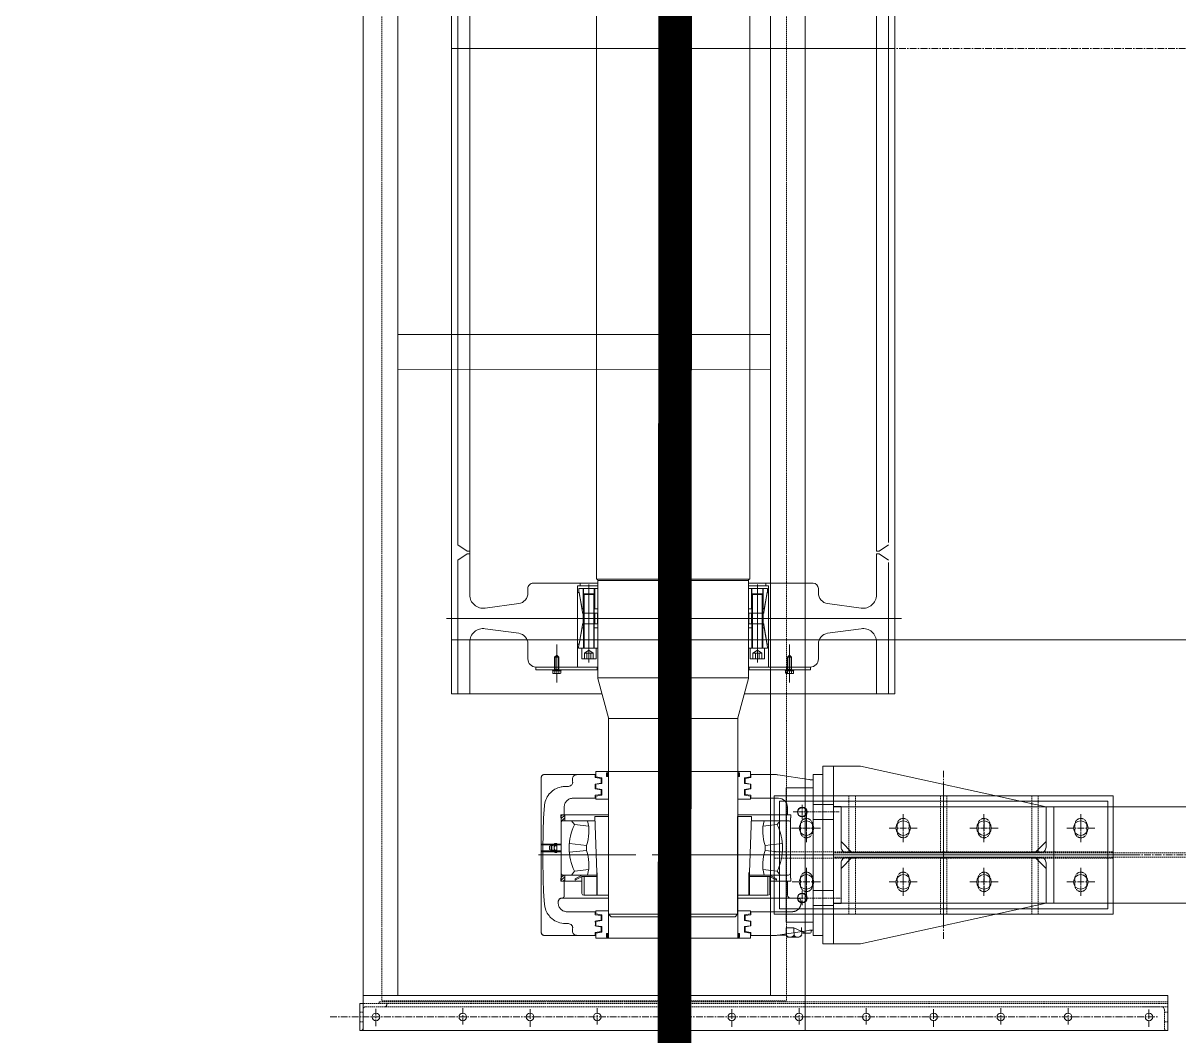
# Model space of a CAD drawing. Header units: inches. Extents: x 209270 to 234360, y -180214 to -150194.
# Drawn here: x 218804 to 220952, y -163400 to -161516 of the extents above; entities that cross this region are included whole.
import ezdxf

# ---------------------------------------------------------------- set-up
doc = ezdxf.new("R2010")
doc.units = ezdxf.units.IN
doc.header["$LTSCALE"] = 10
doc.header["$MEASUREMENT"] = 0
for name, pattern in [('CENTER', [2, 1.25, -0.25, 0.25, -0.25]), ('CENTER2', [1.125, 0.75, -0.125, 0.125, -0.125]), ('HIDDEN', [0.375, 0.25, -0.125])]:
    doc.linetypes.add(name, pattern=pattern)
doc.layers.add('$AUDIT_BAD_LAYER1', color=7, linetype='Continuous')
for name, color, linetype, lineweight in [('All Bought', 110, 'Continuous', 9), ('Belt', 4, 'Continuous', 9), ('CEN', 1, 'CENTER', 9), ('CENETR LINE', 1, 'CENTER2', 9), ('DIM', 42, 'Continuous', 13), ('DIM.', 42, 'Continuous', 13), ('HIDDDEN', 3, 'HIDDEN', 9), ('HIDDEN', 3, 'HIDDEN', 9), ('hoist', 221, 'Continuous', 9), ('MAIN OBJECT', 2, 'Continuous', 18), ('OBJECT', 2, 'Continuous', 18), ('plumer block', 3, 'Continuous', 5), ('STR25', 30, 'Continuous', 5), ('STRUC-25HD', 3, 'HIDDEN', 5)]:
    doc.layers.add(name, color=color, linetype=linetype, lineweight=lineweight)

# ---------------------------------------------------------------- blocks, each defined once
blk = doc.blocks.new('g.n')
at = {"color": 0, "ltscale": 3.5}
for p, q in [((5684.8, 3486.3), (5682.9, 3485.2)), ((5682.9, 3485.2), (5682.9, 3482.1)), ((5696.1, 3486.3), (5684.8, 3486.3)), ((5686.5, 3491.6), (5687.5, 3494)), ((5686.5, 3491.6), (5694.4, 3491.6)), ((5686.7, 3485.1), (5686.7, 3482.1)), ((5687, 3490.5), (5693.9, 3490.5)), ((5693.4, 3494), (5687.5, 3494)), ((5694.4, 3491.6), (5693.4, 3494)), ((5694.2, 3485.1), (5694.2, 3482.1)), ((5696.1, 3486.3), (5698, 3485.2)), ((5698, 3485.2), (5698, 3482.1))]:
    blk.add_line(p, q, dxfattribs=at)
blk.add_line((5682.9, 3482.1), (5698, 3482.1))
for centre, radius, start, end in [((5679.5, 3492.1), 7.7, 296.9902, 347.5722), ((5684.8, 3484.2), 2.09, 25.5915, 90), ((5687.7, 3491.5), 1.26, 172.0738, 233.491), ((5690.4, 3479.7), 6.59, 55.0397, 124.9603), ((5693.1, 3491.5), 1.26, 306.509, 7.9262), ((5701.4, 3492.1), 7.7, 192.4278, 243.0098), ((5696.1, 3484.2), 2.09, 90, 154.4085)]:
    blk.add_arc(centre, radius, start, end, dxfattribs=at)
blk = doc.blocks.new('A$C7d42b53c')
at = {"layer": 'All Bought'}
h = blk.add_hatch(dxfattribs=at)
h.set_pattern_fill('ANSI31', color=256, scale=1.1, angle=90)
h.set_pattern_definition([(135, (-66904.0787, -158575.442), (-2.46957043, -2.46957043), [])])
h.paths.add_polyline_path([(-37.4, 468), (-48.4, 468), (-48.4, 461.5), (-37.4, 461.5)])
h = blk.add_hatch(dxfattribs=at)
h.set_pattern_fill('ANSI31', color=256, scale=1.1, angle=90)
h.set_pattern_definition([(135, (-66873.2787, -158575.442), (-2.46957043, -2.46957043), [])])
h.paths.add_polyline_path([(63.8, 461.5), (74.8, 461.5), (74.8, 468), (63.8, 468)])
h = blk.add_hatch(color=5, dxfattribs=at)
h.dxf.hatch_style = 1
h.set_gradient(color1=(0, 0, 255), color2=(255, 255, 0), tint=1)
edge = h.paths.add_edge_path()
edge.add_ellipse((-149.5, 381.8), major_axis=(3.3, 0), ratio=0.55, start_angle=0, end_angle=360)
h = blk.add_hatch(color=5, dxfattribs=at)
h.dxf.hatch_style = 1
h.set_gradient(color1=(0, 0, 255), color2=(255, 255, 0), tint=1)
edge = h.paths.add_edge_path()
edge.add_ellipse((149.5, 381.8), major_axis=(-3.3, 0), ratio=0.55, start_angle=0, end_angle=360, ccw=False)
h = blk.add_hatch(color=5, dxfattribs=at)
h.dxf.hatch_style = 1
h.set_gradient(color1=(0, 0, 255), color2=(255, 255, 0), tint=1)
edge = h.paths.add_edge_path()
edge.add_ellipse((-149.5, 138.2), major_axis=(3.3, 0), ratio=0.55, start_angle=0, end_angle=360, ccw=False)
h = blk.add_hatch(color=5, dxfattribs=at)
h.dxf.hatch_style = 1
h.set_gradient(color1=(0, 0, 255), color2=(255, 255, 0), tint=1)
edge = h.paths.add_edge_path()
edge.add_ellipse((149.5, 138.2), major_axis=(-3.3, 0), ratio=0.55, start_angle=0, end_angle=360)
for p, q in [((-149.5, 499.7), (-149.5, 437.8)), ((-144.2, 505), (-133.8, 505)), ((-121.2, 505), (6.9, 505)), ((19.5, 505), (144.2, 505)), ((149.5, 499.7), (149.5, 437.8)), ((-86.9, 473.5), (-89, 473.5)), ((-105.5, 457), (-105.5, 403.7)), ((-80.3, 380), (-80.3, 466.9)), ((-48.4, 462.5), (-75.9, 462.5)), ((-42.9, 468.6), (-48.4, 468.6)), ((-48.4, 468.6), (-48.4, 462.5)), ((13.2, 468), (-48.4, 468)), ((-48.4, 462.5), (-48.4, 429.5)), ((-42.9, 468), (-42.9, 468.6)), ((-37.4, 464.7), (-37.4, 402)), ((60.5, 468), (-34.1, 468)), ((5.2, 452.9), (8.6, 421.1)), ((74.8, 468), (13.2, 468)), ((21.2, 452.9), (17.8, 421.1)), ((63.8, 464.7), (63.8, 405.5)), ((74.8, 468.6), (69.3, 468.6)), ((69.3, 468.6), (69.3, 468)), ((74.8, 462.5), (74.8, 468.6)), ((89, 462.5), (74.8, 462.5)), ((74.8, 462.5), (74.8, 380)), ((-149.5, 403.7), (-149.5, 437.8)), ((-40.1, 429.5), (-47, 441.9)), ((-44.3, 441.9), (-47, 441.9)), ((-37.4, 429.5), (-44.3, 441.9)), ((-37.4, 448.8), (-30, 443.3)), ((-30, 443.3), (-27.2, 417)), ((56.4, 443.3), (53.6, 417)), ((63.8, 448.8), (56.4, 443.3)), ((105.5, 403.7), (105.5, 446)), ((149.5, 437.8), (149.5, 403.7)), ((-74.8, 426.2), (-74.8, 380)), ((-40.1, 425.6), (-74.8, 425.6)), ((-40.1, 429.5), (-71.5, 429.5)), ((-40.1, 429.5), (-40.1, 402)), ((17.8, 421.1), (8.6, 421.1)), ((-155, 116.4), (-155, 403.7)), ((-152.8, 403.7), (-155, 403.7)), ((-145.5, 403.7), (-152.8, 403.7)), ((-144, 404.8), (-149.5, 404.8)), ((-143.8, 392.7), (-145.5, 403.7)), ((-142.4, 393.7), (-144, 404.8)), ((-133.2, 392.7), (-143.8, 392.7)), ((-133.5, 393.7), (-142.4, 393.7)), ((-131.5, 403.7), (-133.2, 392.7)), ((-123.5, 403.7), (-131.5, 403.7)), ((-121.8, 392.7), (-123.5, 403.7)), ((-111.2, 392.7), (-121.8, 392.7)), ((-112.6, 393.7), (-121.2, 393.7)), ((-111, 404.8), (-112.6, 393.7)), ((-109.5, 403.7), (-111.2, 392.7)), ((-105.5, 404.8), (-111, 404.8)), ((-103.9, 403.7), (-109.5, 403.7)), ((-103.9, 403.7), (-103.9, 380)), ((-31.8, 402), (-74.8, 402)), ((-74.8, 402), (-72.9, 402)), ((-74.8, 402), (-73.5, 400.9)), ((-33.7, 400.9), (-73.5, 400.9)), ((-31.8, 402), (-33.7, 400.9)), ((71.4, 405.8), (-31.8, 402)), ((71.4, 405.8), (71.5, 380)), ((103.9, 403.7), (103.9, 380)), ((103.9, 403.7), (109.5, 403.7)), ((111, 404.8), (105.5, 404.8)), ((109.5, 403.7), (111.2, 392.7)), ((112.6, 393.7), (111, 404.8)), ((111.2, 392.7), (121.8, 392.7)), ((121.4, 393.7), (112.6, 393.7)), ((123.1, 404.8), (121.4, 393.7)), ((121.8, 392.7), (123.5, 403.7)), ((131.9, 404.8), (123.1, 404.8)), ((123.5, 403.7), (131.5, 403.7)), ((131.5, 403.7), (133.2, 392.7)), ((133.6, 393.7), (131.9, 404.8)), ((133.2, 392.7), (143.8, 392.7)), ((142.4, 393.7), (133.6, 393.7)), ((144, 404.8), (142.4, 393.7)), ((143.8, 392.7), (145.5, 403.7)), ((149.5, 404.8), (144, 404.8)), ((145.5, 403.7), (152.8, 403.7)), ((152.8, 403.7), (155, 403.7)), ((155, 116.4), (155, 403.7)), ((-155, 380), (155, 380)), ((-152.8, 380.6), (-154.3, 380.6)), ((-146.2, 383.6), (-152.8, 383.6)), ((-152.8, 380.6), (-152.8, 383.6)), ((-146.2, 380), (-146.2, 383.6)), ((-103.9, 380), (-146.2, 380)), ((71.5, 380), (-74.8, 380)), ((103.9, 380), (146.2, 380)), ((146.2, 380), (146.2, 383.6)), ((146.2, 383.6), (152.8, 383.6)), ((152.8, 380.6), (152.8, 383.6)), ((152.8, 380.6), (154.3, 380.6)), ((155, 140), (-155, 140)), ((-152.8, 139.4), (-154.3, 139.4)), ((-152.8, 139.4), (-152.8, 136.4)), ((-146.2, 136.4), (-152.8, 136.4)), ((-146.2, 140), (-146.2, 136.4)), ((-103.9, 140), (-146.2, 140)), ((-103.9, 116.4), (-103.9, 140)), ((-80.3, 42), (-80.3, 140)), ((-74.8, 83.8), (-74.8, 140)), ((-74.8, 83.8), (-74.8, 140)), ((71.5, 140), (-74.8, 140)), ((71.4, 114.2), (71.5, 140)), ((71.4, 114.2), (71.5, 140)), ((74.8, 140), (74.8, 47.5)), ((103.9, 140), (146.2, 140)), ((103.9, 116.4), (103.9, 140)), ((146.2, 140), (146.2, 136.4)), ((146.2, 136.4), (152.8, 136.4)), ((152.8, 139.4), (152.8, 136.4)), ((152.8, 139.4), (154.3, 139.4)), ((-145.5, 116.4), (-155, 116.4)), ((-149.5, 68), (-149.5, 115.3)), ((-149.5, 115.3), (-144, 115.3)), ((-143.8, 127.4), (-145.5, 116.4)), ((-144, 115.3), (-142.4, 126.3)), ((-133.2, 127.4), (-143.8, 127.4)), ((-142.4, 126.3), (-133.6, 126.3)), ((-133.6, 126.3), (-131.9, 115.3)), ((-131.5, 116.4), (-133.2, 127.4)), ((-131.9, 115.3), (-123.1, 115.3)), ((-123.5, 116.4), (-131.5, 116.4)), ((-121.8, 127.4), (-123.5, 116.4)), ((-123.1, 115.3), (-121.4, 126.3)), ((-111.2, 127.4), (-121.8, 127.4)), ((-121.4, 126.3), (-112.6, 126.3)), ((-112.6, 126.3), (-111, 115.3)), ((-109.5, 116.4), (-111.2, 127.4)), ((-111, 115.3), (-105.5, 115.3)), ((-103.9, 116.4), (-109.5, 116.4)), ((-105.5, 116.4), (-105.5, 38.7)), ((-74.8, 118), (-73.5, 119.1)), ((-31.8, 118), (-74.8, 118)), ((-74.8, 118), (-72.9, 118)), ((-33.7, 119.1), (-73.5, 119.1)), ((-40.1, 80.5), (-40.1, 118)), ((-37.4, 45.3), (-37.4, 118)), ((-31.8, 118), (-33.7, 119.1)), ((-31.8, 118), (-33.7, 119.1)), ((71.4, 114.2), (-31.8, 118)), ((71.4, 114.2), (-31.8, 118)), ((63.8, 45.3), (63.8, 114.5)), ((103.9, 116.4), (109.5, 116.4)), ((105.5, 64), (105.5, 116.4)), ((105.5, 115.3), (111, 115.3)), ((109.5, 116.4), (111.2, 127.4)), ((111, 115.3), (112.6, 126.3)), ((111.2, 127.4), (121.8, 127.4)), ((112.6, 126.3), (121.4, 126.3)), ((121.4, 126.3), (123.1, 115.3)), ((121.8, 127.4), (123.5, 116.4)), ((123.1, 115.3), (131.9, 115.3)), ((123.5, 116.4), (131.5, 116.4)), ((131.5, 116.4), (133.2, 127.4)), ((131.9, 115.3), (133.6, 126.3)), ((133.2, 127.4), (143.8, 127.4)), ((133.6, 126.3), (142.4, 126.3)), ((142.4, 126.3), (144, 115.3)), ((143.8, 127.4), (145.5, 116.4)), ((144, 115.3), (149.5, 115.3)), ((145.5, 116.4), (155, 116.4)), ((149.5, 116.4), (149.5, 68)), ((-30, 66.7), (-27.2, 93)), ((5.2, 57.1), (8.6, 88.9)), ((17.8, 88.9), (8.6, 88.9)), ((21.2, 57.1), (17.8, 88.9)), ((56.4, 66.7), (53.6, 93)), ((-140.5, 7.9), (-149, 65.7)), ((-149, 65.7), (-149, 49.8)), ((-40.1, 84.3), (-74.8, 84.3)), ((-40.1, 80.5), (-71.5, 80.5)), ((-48.4, 80.5), (-48.4, 47.5)), ((-40.1, 80.5), (-47, 68.1)), ((-44.3, 68.1), (-47, 68.1)), ((-37.4, 80.5), (-44.3, 68.1)), ((-37.4, 61.2), (-30, 66.7)), ((63.8, 61.2), (56.4, 66.7)), ((149, 65.7), (140.5, 7.9)), ((-152.8, 44.4), (-152.6, 26.4)), ((-141.7, 49.8), (-147.5, 49.9)), ((-74.8, 47.5), (-48.4, 47.5)), ((-48.4, 47.5), (-48.4, 41.5)), ((74.8, 41.5), (74.8, 47.5)), ((74.8, 47.5), (89, 47.5)), ((-135.3, 35.8), (-152.7, 35.2)), ((-135.3, 35.8), (-145, 15.3)), ((-89, 22.2), (-86.9, 22.2)), ((-80.3, 28.8), (-80.3, 42)), ((-48.4, 41.5), (-42.9, 41.5)), ((-42.9, 41.5), (-42.9, 42)), ((-42.9, 42), (69.3, 42)), ((60.5, 42), (-34.1, 42)), ((69.3, 42), (69.3, 41.5)), ((69.3, 41.5), (74.8, 41.5)), ((-135.1, 21.3), (-146.9, 20.9)), ((-140, 0), (-140, 5.6)), ((140, 0), (-140, 0)), ((140, 5.6), (140, 0))]:
    blk.add_line(p, q, dxfattribs=at)
at = {"layer": 'All Bought', "ltscale": 26.877386}
for p, q in [((6, 468), (6, 505)), ((6.9, 468), (6.9, 505)), ((19.5, 468), (19.5, 505)), ((20.4, 505), (20.4, 468))]:
    blk.add_line(p, q, dxfattribs=at)
at = {"layer": 'All Bought', "ltscale": 3.43245}
for p, q in [((-127.3, 460.5), (-127.3, 456.7)), ((127.3, 456.7), (127.3, 460.5))]:
    blk.add_line(p, q, dxfattribs=at)
at = {"layer": 'All Bought', "ltscale": 50}
for p, q in [((-141.7, 49.8), (-135.3, 49.8)), ((-135.3, 49.8), (-135.3, 35.8))]:
    blk.add_line(p, q, dxfattribs=at)
at = {"layer": 'All Bought'}
for points in [[(-37.4, 468), (-48.4, 468), (-48.4, 461.5), (-37.4, 461.5)], [(63.8, 468), (74.8, 468), (74.8, 461.5), (63.8, 461.5)]]:
    blk.add_lwpolyline(points, close=True, dxfattribs=at)
for centre, radius, start, end in [((-34.1, 464.7), 3.3, 90, 180), ((13.2, 355), 98.2, 63.9134, 116.0866), ((60.5, 464.7), 3.3, 0, 90), ((-71.5, 426.2), 3.3, 90, 180), ((-17.6, 492.3), 75.8, 254.9007, 290.253), ((44, 492.3), 75.8, 249.747, 285.0993), ((-154.3, 381.2), 0.66, 180, 270), ((154.3, 381.2), 0.66, 270, 0), ((-154.3, 138.8), 0.66, 90, 180), ((154.3, 138.8), 0.66, 0, 90), ((-17.6, 17.7), 75.8, 69.747, 105.0993), ((44, 17.7), 75.8, 74.9007, 110.253), ((-144, 68), 5.5, 180, 204.6417), ((-71.5, 83.8), 3.3, 180, 270), ((13.2, 155), 98.2, 243.9134, 296.0866), ((144, 68), 5.5, 335.3583, 0), ((-147.9, 45), 4.91, 85.1491, 187.4661), ((-143.1, 42.7), 9.68, 135.685, 229.3917), ((-74.8, 42), 5.5, 90, 180), ((-34.1, 45.3), 3.3, 180, 270), ((-34.1, 45.3), 3.3, 180, 270), ((60.5, 45.3), 3.3, 270, 0), ((89, 64), 16.5, 270, 0), ((-144, 28.5), 8.71, 128.6442, 238.4927), ((-147.1, 26.4), 5.5, 180.4137, 272.2015), ((-89, 38.7), 16.5, 180, 270), ((-86.9, 28.8), 6.6, 270, 0), ((-143.3, 5.6), 2.2, 180, 260.4059), ((-142.8, 0.8), 2.79, 6.3737, 108.57), ((-145.5, 5.6), 5.5, 0, 24.6417), ((145.5, 5.6), 5.5, 155.3583, 180)]:
    blk.add_arc(centre, radius, start, end, dxfattribs=at)
at = {"layer": 'All Bought', "extrusion": (0, 0, -1)}
for centre, major_axis, start_param, end_param in [((-127.5, 499.7), (-22, 0), 0, 0.003073), ((-127.5, 505), (-16.7, 0), 4.712389, 6.287425), ((-127.5, 505), (6.29, 0), 0.011262, 3.130331), ((13.2, 505), (6.29, 0), 0.011262, 3.130331), ((127.5, 499.7), (22, 0), 6.28011, 6.283183)]:
    blk.add_ellipse(centre, major_axis=major_axis, ratio=0.000622, start_param=start_param, end_param=end_param, dxfattribs=at)
at = {"layer": 'All Bought', "ltscale": 0.090823, "extrusion": (0, 0, -1)}
for centre, major_axis in [((-127.5, 505), (-6.29, 0)), ((-127.5, 505), (6.29, 0)), ((13.2, 505), (-6.29, 0)), ((13.2, 505), (6.29, 0))]:
    blk.add_ellipse(centre, major_axis=major_axis, ratio=0.000622, start_param=6.271924, end_param=6.294447, dxfattribs=at)
at = {"layer": 'All Bought', "ltscale": 1.578308, "extrusion": (0, 0, -1)}
blk.add_ellipse((-127.5, 393.7), major_axis=(7.24, 0), ratio=0.000622, start_param=0.242578, end_param=0.582696, dxfattribs=at)
at = {"layer": 'All Bought'}
for centre, major_axis in [((-149.5, 381.8), (3.3, 0)), ((149.5, 138.2), (-3.3, 0))]:
    blk.add_ellipse(centre, major_axis=major_axis, ratio=0.55, dxfattribs=at)
at = {"layer": 'All Bought', "extrusion": (0, 0, -1)}
for centre, major_axis in [((149.5, 381.8), (-3.3, 0)), ((-149.5, 138.2), (3.3, 0))]:
    blk.add_ellipse(centre, major_axis=major_axis, ratio=0.55, dxfattribs=at)
at = {"layer": 'All Bought'}
for points, knots in [([(-149.5, 499.7), (-149.5, 500), (-149.5, 500.4), (-149.3, 501.1), (-149.2, 501.4), (-149, 502), (-148.8, 502.4), (-148.4, 502.9), (-148.2, 503.2), (-147.7, 503.7), (-147.4, 503.9), (-146.9, 504.3), (-146.5, 504.5), (-145.9, 504.7), (-145.6, 504.8), (-144.9, 505), (-144.5, 505), (-144.2, 505)], [0, 0, 0, 0, 0.0888576, 0.0888576, 0.1777152, 0.1777152, 0.2665731, 0.2665731, 0.3554311, 0.3554311, 0.4442894, 0.4442894, 0.5331477, 0.5331477, 0.6220064, 0.6220064, 0.7108651, 0.7108651, 0.7108651, 0.7108651]), ([(-144.2, 505), (-145.4, 504.9), (-145.8, 504.8), (-146.6, 504.5), (-147.1, 504.2), (-147.9, 503.5), (-148.3, 503.1), (-148.9, 502.2), (-149.2, 501.7), (-149.4, 500.7), (-149.5, 500.2), (-149.5, 499.7)], [0, 0, 0, 0, 0.1054269, 0.1054269, 0.2432705, 0.2432705, 0.3965866, 0.3965866, 0.5495154, 0.5495154, 0.6784358, 0.6784358, 0.6784358, 0.6784358]), ([(144.2, 505), (144.5, 505), (144.9, 505), (145.6, 504.8), (145.9, 504.7), (146.5, 504.5), (146.9, 504.3), (147.4, 503.9), (147.7, 503.7), (148.2, 503.2), (148.4, 502.9), (148.8, 502.4), (149, 502), (149.2, 501.4), (149.3, 501.1), (149.5, 500.4), (149.5, 500), (149.5, 499.7)], [-0.7108651, -0.7108651, -0.7108651, -0.7108651, -0.6220064, -0.6220064, -0.5331477, -0.5331477, -0.4442894, -0.4442894, -0.3554311, -0.3554311, -0.2665731, -0.2665731, -0.1777152, -0.1777152, -0.0888576, -0.0888576, 0, 0, 0, 0]), ([(149.5, 499.7), (149.5, 500.3), (149.4, 500.9), (149, 501.9), (148.8, 502.4), (148.1, 503.3), (147.7, 503.7), (146.8, 504.4), (146.2, 504.6), (145.5, 504.9), (145.3, 504.9), (145, 504.9)], [0, 0, 0, 0, 0.1556608, 0.1556608, 0.3085095, 0.3085095, 0.461459, 0.461459, 0.6144001, 0.6144001, 0.6781392, 0.6781392, 0.6781392, 0.6781392]), ([(-89, 473.5), (-90, 473.5), (-91.1, 473.4), (-93.3, 473), (-94.4, 472.6), (-96.3, 471.9), (-97.2, 471.3), (-99.1, 470.1), (-99.9, 469.4), (-101.4, 467.9), (-102.1, 467.1), (-103.3, 465.2), (-103.9, 464.3), (-104.6, 462.4), (-105, 461.3), (-105.4, 459.1), (-105.5, 458), (-105.5, 457)], [0, 0, 0, 0, 0.27768, 0.27768, 0.555361, 0.555361, 0.833041, 0.833041, 1.110722, 1.110722, 1.388402, 1.388402, 1.666083, 1.666083, 1.943763, 1.943763, 2.221444, 2.221444, 2.221444, 2.221444]), ([(-80.3, 466.9), (-80.3, 467.3), (-80.3, 467.8), (-80.5, 468.6), (-80.6, 469), (-81, 469.8), (-81.2, 470.2), (-81.7, 470.9), (-81.9, 471.3), (-82.5, 471.9), (-82.9, 472.1), (-83.6, 472.6), (-84, 472.8), (-84.8, 473.2), (-85.2, 473.3), (-86, 473.5), (-86.5, 473.5), (-86.9, 473.5)], [-0.8885776, -0.8885776, -0.8885776, -0.8885776, -0.7775054, -0.7775054, -0.6664332, -0.6664332, -0.555361, -0.555361, -0.4442888, -0.4442888, -0.3332166, -0.3332166, -0.2221444, -0.2221444, -0.1110722, -0.1110722, 0, 0, 0, 0]), ([(-75.9, 462.5), (-76.2, 462.5), (-76.5, 462.5), (-77, 462.6), (-77.3, 462.7), (-77.8, 462.9), (-78.1, 463.1), (-78.6, 463.4), (-78.8, 463.6), (-79.2, 464), (-79.4, 464.2), (-79.7, 464.7), (-79.9, 465), (-80.1, 465.5), (-80.2, 465.8), (-80.3, 466.3), (-80.3, 466.6), (-80.3, 466.9)], [1.1847701, 1.1847701, 1.1847701, 1.1847701, 1.2588182, 1.2588182, 1.3328664, 1.3328664, 1.4069145, 1.4069145, 1.4809626, 1.4809626, 1.5550108, 1.5550108, 1.6290589, 1.6290589, 1.703107, 1.703107, 1.7771552, 1.7771552, 1.7771552, 1.7771552]), ([(105.5, 446), (105.5, 447), (105.4, 448.1), (105, 450.3), (104.6, 451.4), (103.9, 453.3), (103.3, 454.2), (102.1, 456.1), (101.4, 456.9), (99.9, 458.4), (99.1, 459.1), (97.2, 460.3), (96.3, 460.9), (94.4, 461.6), (93.3, 462), (91.1, 462.4), (90, 462.5), (89, 462.5)], [-2.221444, -2.221444, -2.221444, -2.221444, -1.943763, -1.943763, -1.666083, -1.666083, -1.388402, -1.388402, -1.110722, -1.110722, -0.833041, -0.833041, -0.555361, -0.555361, -0.27768, -0.27768, 0, 0, 0, 0]), ([(-149.5, 437.8), (-149.5, 437.8), (-149.5, 437.8), (-149.5, 437.8), (-149.5, 437.8), (-149.5, 437.8)], [-0.001174289, -0.001174289, -0.001174289, -0.001174289, -0.000650113, -0.000650113, 0, 0, 0, 0]), ([(149.5, 437.8), (149.5, 437.8), (149.5, 437.8), (149.5, 437.8), (149.5, 437.8), (149.5, 437.8)], [-0.001174289, -0.001174289, -0.001174289, -0.001174289, -0.000524176, -0.000524176, 0, 0, 0, 0]), ([(-133.6, 393.7), (-133.5, 394.1), (-133.4, 394.4), (-133.3, 395.6), (-133.2, 396.4), (-132.9, 398), (-132.8, 398.9), (-132.4, 401.4), (-132.2, 403), (-131.9, 404.7)], [2.3836015, 2.3836015, 2.3836015, 2.3836015, 2.4838288, 2.4838288, 2.7150976, 2.7150976, 2.9463663, 2.9463663, 3.3713346, 3.3713346, 3.3713346, 3.3713346]), ([(-131.9, 404.7), (-131.3, 404.7), (-130.7, 404.6), (-129.1, 404.6), (-128.3, 404.6), (-127.5, 404.6), (-126.7, 404.6), (-125.9, 404.6), (-124.3, 404.6), (-123.7, 404.7), (-123.1, 404.7)], [-0.424669, -0.424669, -0.424669, -0.424669, -0.2155926, -0.2155926, 0, 0, 0, 0.2155926, 0.2155926, 0.424669, 0.424669, 0.424669, 0.424669]), ([(-123.1, 404.7), (-122.8, 403), (-122.6, 401.4), (-122.2, 398.9), (-122.1, 398), (-121.8, 396.4), (-121.7, 395.6), (-121.6, 394.4), (-121.5, 394.1), (-121.4, 393.7)], [0.9626443, 0.9626443, 0.9626443, 0.9626443, 1.3876126, 1.3876126, 1.6188814, 1.6188814, 1.8501501, 1.8501501, 1.9503774, 1.9503774, 1.9503774, 1.9503774]), ([(-121.4, 393.7), (-121.3, 393.7), (-121.2, 393.7), (-121.2, 393.7), (-121.2, 393.7), (-121.2, 393.7)], [0.7077487, 0.7077487, 0.7077487, 0.7077487, 0.8623955, 0.8623955, 0.8624667, 0.8624667, 0.8624667, 0.8624667]), ([(-104.5, 33), (-104.6, 33.3), (-104.7, 33.6), (-104.9, 34.4), (-105.1, 34.9), (-105.2, 35.7), (-105.3, 36), (-105.3, 36.4), (-105.4, 36.6), (-105.4, 36.8), (-105.4, 36.9), (-105.4, 37), (-105.4, 37.1), (-105.4, 37.2), (-105.4, 37.3), (-105.5, 37.5), (-105.5, 37.6), (-105.5, 38.1), (-105.5, 38.4), (-105.5, 38.7)], [-0.6807062, -0.6807062, -0.6807062, -0.6807062, -0.5764375, -0.5764375, -0.439189, -0.439189, -0.3543908, -0.3543908, -0.3166647, -0.3166647, -0.2959985, -0.2959985, -0.2786915, -0.2786915, -0.2582719, -0.2582719, -0.2216449, -0.2216449, -0.1292037, -0.1292037, -0.1292037, -0.1292037]), ([(-145.5, 5.6), (-145.5, 5.6), (-145.5, 5.7), (-145.5, 6.3), (-145.5, 6.8), (-145.5, 8.8), (-145.5, 11), (-145.5, 15.2), (-145.5, 16.9), (-145.5, 18.8)], [13.151276, 13.151276, 13.151276, 13.151276, 13.584275, 13.584275, 14.127648, 14.127648, 15.21439, 15.21439, 15.830404, 15.830404, 15.830404, 15.830404])]:
    blk.add_open_spline(points, degree=3, knots=knots, dxfattribs=at)
for points, weights in [([(-149.5, 437.8), (-149.5, 468), (-149.5, 499.7)], [0.999999999634, 0.999999597681, 1]), ([(149.5, 499.7), (149.5, 468), (149.5, 437.8)], [1, 0.999999598847, 0.999999999635])]:
    blk.add_rational_spline(points, weights, degree=2, dxfattribs=at)
at = {"layer": 'All Bought', "ltscale": 30.627644}
blk.add_open_spline([(-93, 498.9), (-95.4, 498.6), (-97.8, 498.1), (-104, 496.3), (-107.5, 494.5), (-113.6, 490.3), (-116.2, 487.9), (-121.3, 481.8), (-123.5, 477.8), (-126.5, 469.4), (-127.3, 464.9), (-127.3, 460.5)], degree=3, knots=[0, 0, 0, 0, 0.671585, 0.671585, 1.74612, 1.74612, 2.686051, 2.686051, 3.917924, 3.917924, 5.127766, 5.127766, 5.127766, 5.127766], dxfattribs=at)
at = {"layer": 'All Bought', "ltscale": 5.160894}
for points in [[(-85, 499.7), (-87.6, 499.4), (-90.3, 499.2), (-93, 498.9)], [(93, 498.9), (90.3, 499.2), (87.6, 499.4), (85, 499.7)]]:
    blk.add_open_spline(points, degree=3, dxfattribs=at)
at = {"layer": 'All Bought', "ltscale": 28.138302}
blk.add_open_spline([(85, 499.7), (79.2, 500.5), (63.4, 501.1), (31.7, 501.9), (15.9, 502.1), (-9.8, 502.1), (-19.5, 502), (-39, 501.7), (-48.8, 501.5), (-70.7, 500.8), (-77.3, 500.3), (-85, 499.7)], degree=3, knots=[0, 0, 0, 0, 4.323377, 4.323377, 8.646753, 8.646753, 11.307839, 11.307839, 13.968924, 13.968924, 17.293507, 17.293507, 17.293507, 17.293507], dxfattribs=at)
at = {"layer": 'All Bought'}
for points, weights, knots in [([(7.5, 505), (7.5, 494), (7.5, 483), (7.5, 472), (7.5, 471.9), (7.5, 471.9), (7.5, 471.8), (7.5, 470.5), (7.5, 469.3), (7.5, 468)], [0.999999994503, 0.999999111285, 0.999999110427, 0.999999991929, 0.999999991929, 0.999999991929, 0.999999991929, 0.999999991929, 0.999999991929, 0.999999991929], [0.006199, 0.006199, 0.006199, 0.006199, 3.000001, 3.000001, 3.000001, 3.017821, 3.017821, 3.017821, 3.360084, 3.360084, 3.360084, 3.360084]), ([(18.9, 468), (18.9, 469.3), (18.9, 470.5), (18.9, 471.8), (18.9, 471.9), (18.9, 471.9), (18.9, 472), (19, 483), (19, 494), (19, 505)], [1, 1, 1, 1, 1, 1, 1, 0.999999119112, 0.999999119162, 1.00000000015], [-0.352362, -0.352362, -0.352362, -0.352362, -0.010865, -0.010865, -0.010865, 0.009109, 0.009109, 0.009109, 3.000172, 3.000172, 3.000172, 3.000172])]:
    blk.add_rational_spline(points, weights, degree=3, knots=knots, dxfattribs=at)
at = {"layer": 'All Bought', "ltscale": 30.627657}
blk.add_open_spline([(127.3, 460.5), (127.3, 463.1), (127, 465.6), (125.7, 472.2), (124.3, 476), (120.5, 482.7), (118.4, 485.6), (112.8, 491.1), (109.2, 493.6), (101.5, 497.3), (97.3, 498.4), (93, 498.9)], degree=3, knots=[0, 0, 0, 0, 0.698426, 0.698426, 1.815907, 1.815907, 2.783318, 2.783318, 3.949449, 3.949449, 5.127761, 5.127761, 5.127761, 5.127761], dxfattribs=at)
at = {"layer": 'All Bought', "ltscale": 7.97493}
blk.add_open_spline([(-127.5, 454.5), (-127.7, 453.5), (-128, 452.6), (-129, 450.2), (-129.9, 449), (-132, 447.4), (-133.1, 446.9), (-134.6, 446.7), (-135, 446.7), (-135.5, 446.7)], degree=3, knots=[-1.271154, -1.271154, -1.271154, -1.271154, -0.991177, -0.991177, -0.543213, -0.543213, -0.160187, -0.160187, 0, 0, 0, 0], dxfattribs=at)
at = {"layer": 'All Bought', "ltscale": 1.369994}
for points in [[(-127.3, 456.7), (-127.3, 456.3), (-127.3, 455.9), (-127.4, 455.2), (-127.4, 454.9), (-127.5, 454.5)], [(127.5, 454.5), (127.4, 454.9), (127.4, 455.2), (127.3, 455.9), (127.3, 456.3), (127.3, 456.7)]]:
    blk.add_open_spline(points, degree=3, knots=[0, 0, 0, 0, 0.0971084, 0.0971084, 0.1942169, 0.1942169, 0.1942169, 0.1942169], dxfattribs=at)
at = {"layer": 'All Bought', "ltscale": 7.975439}
blk.add_open_spline([(135.5, 446.7), (135, 446.7), (134.5, 446.7), (133.3, 446.9), (132.5, 447.2), (131, 448.1), (130.3, 448.7), (129, 450.4), (128.4, 451.4), (127.8, 453.2), (127.6, 453.8), (127.5, 454.5)], degree=3, knots=[0, 0, 0, 0, 0.170665, 0.170665, 0.44373, 0.44373, 0.748006, 0.748006, 1.080877, 1.080877, 1.271144, 1.271144, 1.271144, 1.271144], dxfattribs=at)
at = {"layer": 'All Bought', "ltscale": 14.638486}
blk.add_open_spline([(-140.8, 447.2), (-141.6, 447.3), (-142.4, 447.2), (-144.2, 446.9), (-145.2, 446.4), (-146.7, 445.2), (-147.2, 444.6), (-148.3, 443.1), (-148.8, 442.1), (-149.4, 440), (-149.5, 438.9), (-149.5, 437.8)], degree=3, knots=[-2.464093, -2.464093, -2.464093, -2.464093, -2.121741, -2.121741, -1.581706, -1.581706, -1.150319, -1.150319, -0.575156, -0.575156, -0.001138, -0.001138, -0.001138, -0.001138], dxfattribs=at)
at = {"layer": 'All Bought'}
for points in [[(-149.5, 437.8), (-149.5, 437.8), (-149.5, 437.8), (-149.5, 437.8)], [(149.5, 437.8), (149.5, 437.8), (149.5, 437.8), (149.5, 437.8)]]:
    blk.add_open_spline(points, degree=3, dxfattribs=at)
at = {"layer": 'All Bought', "ltscale": 0.013366}
for points in [[(-149.5, 437.8), (-149.5, 437.8), (-149.5, 437.8), (-149.5, 437.8)], [(149.5, 437.8), (149.5, 437.8), (149.5, 437.8), (149.5, 437.8)]]:
    blk.add_open_spline(points, degree=3, dxfattribs=at)
at = {"layer": 'All Bought', "ltscale": 3.937527}
for points, knots in [([(-135.5, 446.7), (-136.4, 446.8), (-137.4, 446.8), (-139.1, 447), (-140, 447.1), (-140.8, 447.2)], [-0.6913466, -0.6913466, -0.6913466, -0.6913466, -0.3456733, -0.3456733, 0, 0, 0, 0]), ([(140.8, 447.2), (140, 447.1), (139.1, 447), (137.4, 446.8), (136.4, 446.8), (135.5, 446.7)], [0, 0, 0, 0, 0.3456733, 0.3456733, 0.6913466, 0.6913466, 0.6913466, 0.6913466])]:
    blk.add_open_spline(points, degree=3, knots=knots, dxfattribs=at)
at = {"layer": 'All Bought', "ltscale": 14.63816}
blk.add_open_spline([(149.5, 437.8), (149.5, 439), (149.3, 440.2), (148.7, 442.4), (148.1, 443.4), (147.4, 444.3), (146.7, 445.3), (145.6, 446.2), (143.3, 447.1), (142.1, 447.3), (140.8, 447.2)], degree=3, knots=[-2.462956, -2.462956, -2.462956, -2.462956, -1.850033, -1.850033, -1.233355, -1.233355, -1.233355, -0.556614, -0.556614, 0, 0, 0, 0], dxfattribs=at)
at = {"layer": 'CENETR LINE', "ltscale": 24.192183}
for p, q in [((0, 510.5), (0, -0.3)), ((-155, 260), (155, 260))]:
    blk.add_line(p, q, dxfattribs=at)
at = {"layer": 'All Bought', "xscale": -1.1, "yscale": 1.1, "zscale": 1.1}
blk.add_blockref('g.n', (6272.7, -3353.9), dxfattribs=at)
blk = doc.blocks.new('A$VNI7697676')
at = {"layer": 'All Bought'}
for p, q in [((0, 1615), (0, -1615)), ((-412, 1200), (-412, 0)), ((412, 1200), (412, 0)), ((-142.5, 986.9), (-142.5, 0)), ((142.5, 986.9), (142.5, 0)), ((-378, 935), (-378, 0)), ((378, 935), (378, 0)), ((-400, 923.1), (-400, 0)), ((400, 923.1), (400, 0)), ((412, 0), (-412, 0)), ((-412, -1200), (-412, 0)), ((-400, -923.1), (-400, 0)), ((-378, -935), (-378, 0)), ((-142.5, -986.9), (-142.5, 0)), ((142.5, -986.9), (142.5, 0)), ((378, -935), (378, 0)), ((400, -918.9), (400, 0)), ((412, -1200), (412, 0)), ((-383, -935), (-400, -923.1)), ((383, -935), (400, -923.1)), ((-383, -940), (-400, -951.9)), ((-383, -935), (-378, -935)), ((-383, -940), (-378, -940)), ((-378, -940), (-378, -935)), ((-378, -940), (-378, -1016.1)), ((383, -935), (378, -935)), ((378, -940), (378, -1016.1)), ((383, -940), (378, -940)), ((383, -940), (400, -951.9)), ((-400, -1200), (-400, -951.9)), ((400, -1200), (400, -956.1)), ((-142.5, -986.9), (0, -986.9)), ((142.5, -986.9), (0, -986.9)), ((-270, -1004.4), (-270, -1012.7)), ((-172.5, -994.4), (-260, -994.4)), ((-177.5, -1150.4), (-177.5, -999.4)), ((-172.5, -999.4), (-177.5, -999.4)), ((-175.2, -1004.4), (-175.2, -1009.2)), ((-175.2, -1004.4), (-140, -1004.4)), ((-175.2, -1009.2), (-169.3, -1042.4)), ((-172.5, -994.4), (-172.5, -999.4)), ((-172.5, -994.4), (-140, -994.4)), ((-172.5, -999.4), (-140, -999.4)), ((-167.5, -1004.4), (-167.5, -1042.4)), ((-166.5, -1004.4), (-166.5, -1042.4)), ((-156.5, -1141.9), (-156.5, -996.7)), ((-146.5, -1004.4), (-146.5, -1115.6)), ((-145.5, -1004.4), (-145.5, -1042.4)), ((-140, -1170.4), (-140, -989.4)), ((0, -989.4), (-140, -989.4)), ((-140, -1004.4), (-140, -1042.4)), ((0, -989.4), (140, -989.4)), ((140, -1170.4), (140, -989.4)), ((172.5, -994.4), (140, -994.4)), ((172.5, -999.4), (140, -999.4)), ((140, -1004.4), (140, -1042.4)), ((175.2, -1004.4), (140, -1004.4)), ((145.5, -1004.4), (145.5, -1042.4)), ((146.5, -1004.4), (146.5, -1115.6)), ((156.5, -1141.9), (156.5, -996.7)), ((166.5, -1004.4), (166.5, -1042.4)), ((167.5, -1004.4), (167.5, -1042.4)), ((175.2, -1009.2), (169.3, -1042.4)), ((172.5, -994.4), (260, -994.4)), ((172.5, -994.4), (172.5, -999.4)), ((172.5, -999.4), (177.5, -999.4)), ((175.2, -1004.4), (175.2, -1009.2)), ((177.5, -1150.4), (177.5, -999.4)), ((270, -1004.4), (270, -1012.7)), ((-177.5, -1108), (-177.5, -1012)), ((-177.5, -1012), (-174.7, -1012)), ((-168.3, -1048.1), (-174.7, -1012)), ((-166.5, -1015.8), (-165.4, -1014.5)), ((-166.5, -1015.8), (-166.5, -1115.6)), ((-166.5, -1015.8), (-146.5, -1015.8)), ((-165.4, -1014.5), (-165.4, -1079.5)), ((-147.6, -1014.5), (-165.4, -1014.5)), ((-146.5, -1015.8), (-147.6, -1014.5)), ((-147.6, -1014.5), (-147.6, -1079.5)), ((146.5, -1015.8), (147.6, -1014.5)), ((166.5, -1015.8), (146.5, -1015.8)), ((147.6, -1014.5), (147.6, -1079.5)), ((147.6, -1014.5), (165.4, -1014.5)), ((166.5, -1015.8), (165.4, -1014.5)), ((165.4, -1014.5), (165.4, -1079.5)), ((166.5, -1015.8), (166.5, -1115.6)), ((168.3, -1048.1), (174.7, -1012)), ((177.5, -1012), (174.7, -1012)), ((177.5, -1108), (177.5, -1012)), ((-349.4, -1040.8), (-287.1, -1032.5)), ((-169.3, -1042.4), (-166.5, -1042.4)), ((-168.3, -1048.1), (-168.3, -1050)), ((-168.3, -1050), (-140.5, -1050)), ((-167.5, -1050), (-167.5, -1070)), ((-146.5, -1042.4), (-140, -1042.4)), ((-145.5, -1050), (-145.5, -1070)), ((-140.5, -1070), (-140.5, -1050)), ((-140.5, -1070), (-140.5, -1050)), ((146.5, -1042.4), (140, -1042.4)), ((140.5, -1070), (140.5, -1050)), ((140.5, -1070), (140.5, -1050)), ((168.3, -1050), (140.5, -1050)), ((145.5, -1050), (145.5, -1070)), ((169.3, -1042.4), (166.5, -1042.4)), ((167.5, -1050), (167.5, -1070)), ((168.3, -1048.1), (168.3, -1050)), ((349.4, -1040.8), (287.1, -1032.5)), ((-421.3, -1060), (424.7, -1060)), ((-168.3, -1071.9), (-174.7, -1108)), ((-168.3, -1070), (-140.5, -1070)), ((-168.3, -1071.9), (-168.3, -1070)), ((168.3, -1070), (140.5, -1070)), ((168.3, -1071.9), (168.3, -1070)), ((168.3, -1071.9), (174.7, -1108)), ((-349.4, -1079.2), (-287.1, -1087.5)), ((-169.3, -1077.6), (-175.6, -1113.6)), ((-169.3, -1077.6), (-166.5, -1077.6)), ((-166.5, -1077.6), (-166.5, -1100.6)), ((-165.4, -1079.5), (-165.4, -1115.6)), ((-147.6, -1079.5), (-147.6, -1115.6)), ((-146.5, -1077.6), (-140, -1077.6)), ((-140, -1115.6), (-140, -1077.6)), ((140, -1115.6), (140, -1077.6)), ((146.5, -1077.6), (140, -1077.6)), ((147.6, -1079.5), (147.6, -1115.6)), ((165.4, -1079.5), (165.4, -1115.6)), ((166.5, -1077.6), (166.5, -1100.6)), ((169.3, -1077.6), (166.5, -1077.6)), ((169.3, -1077.6), (175.6, -1113.6)), ((349.4, -1079.2), (287.1, -1087.5)), ((-378, -1200), (-378, -1103.9)), ((-270, -1135.4), (-270, -1107.3)), ((-216.2, -1179.2), (-216.2, -1108.8)), ((-177.5, -1108), (-174.7, -1108)), ((-175.6, -1115.6), (-175.6, -1113.6)), ((-175.6, -1115.6), (-140, -1115.6)), ((-172.5, -1096.6), (-172.6, -1096.4)), ((-170, -1115.6), (-170, -1135.4)), ((-143, -1115.6), (-143, -1135.4)), ((175.6, -1115.6), (140, -1115.6)), ((143, -1115.6), (143, -1135.4)), ((170, -1115.6), (170, -1135.4)), ((172.5, -1096.6), (172.6, -1096.4)), ((177.5, -1108), (174.7, -1108)), ((175.6, -1115.6), (175.6, -1113.6)), ((216.2, -1179.2), (216.3, -1108.8)), ((270, -1135.4), (270, -1107.3)), ((378, -1200), (378, -1103.9)), ((-216.3, -1128.2), (-220.3, -1132.2)), ((-220.3, -1132.2), (-212.3, -1132.2)), ((-220.3, -1155.4), (-220.3, -1132.2)), ((-219.5, -1131.4), (-213, -1131.4)), ((-219.5, -1155.4), (-219.5, -1131.4)), ((-212.3, -1132.2), (-216.3, -1128.2)), ((-213, -1155.4), (-213, -1131.4)), ((-212.3, -1155.4), (-212.3, -1132.2)), ((-156.5, -1135.4), (-170, -1135.4)), ((-156.5, -1119.3), (-164.6, -1124.4)), ((-164.6, -1124.4), (-164.6, -1135.4)), ((-164.6, -1124.4), (-156.5, -1124.4)), ((-160.2, -1124.4), (-160.2, -1135.4)), ((-156.5, -1119.3), (-148.4, -1124.4)), ((-148.4, -1124.4), (-156.5, -1124.4)), ((-156.5, -1135.4), (-143, -1135.4)), ((-152.8, -1124.4), (-152.8, -1135.4)), ((-148.4, -1124.4), (-148.4, -1135.4)), ((156.5, -1135.4), (143, -1135.4)), ((156.5, -1119.3), (148.4, -1124.4)), ((148.4, -1124.4), (148.4, -1135.4)), ((148.4, -1124.4), (156.5, -1124.4)), ((152.8, -1124.4), (152.8, -1135.4)), ((156.5, -1119.3), (164.6, -1124.4)), ((164.6, -1124.4), (156.5, -1124.4)), ((156.5, -1135.4), (170, -1135.4)), ((160.2, -1124.4), (160.2, -1135.4)), ((164.6, -1124.4), (164.6, -1135.4)), ((212.3, -1132.2), (216.3, -1128.2)), ((220.3, -1132.2), (212.3, -1132.2)), ((212.3, -1155.5), (212.3, -1132.2)), ((219.5, -1131.5), (213, -1131.5)), ((213, -1155.5), (213, -1131.5)), ((216.3, -1128.2), (220.3, -1132.2)), ((219.5, -1155.5), (219.5, -1131.5)), ((220.3, -1155.5), (220.3, -1132.2)), ((-255, -1150.4), (-255, -1155.4)), ((-141, -1150.4), (-255, -1150.4)), ((-255, -1155.4), (-141, -1155.4)), ((-224.2, -1155.4), (-208.2, -1155.4)), ((-224.2, -1157), (-224.2, -1155.4)), ((-208.2, -1157), (-224.2, -1157)), ((-223.8, -1157.6), (-222.1, -1157.6)), ((-223.8, -1161.8), (-223.8, -1157.6)), ((-222.1, -1157.6), (-222.1, -1157)), ((-210.4, -1157), (-222.1, -1157)), ((-222.1, -1157.6), (-210.4, -1157.6)), ((-219.5, -1154.7), (-220.2, -1155.4)), ((-220.2, -1154.7), (-212.2, -1154.7)), ((-220, -1161.8), (-220, -1157.6)), ((-216.2, -1155.4), (-216.2, -1157)), ((-213, -1154.7), (-212.2, -1155.4)), ((-212.5, -1161.8), (-212.5, -1157.6)), ((-210.4, -1157.6), (-210.4, -1157)), ((-210.4, -1157.6), (-208.7, -1157.6)), ((-208.7, -1161.8), (-208.7, -1157.6)), ((-208.2, -1155.4), (-208.2, -1157)), ((-141, -1150.4), (-140, -1150.4)), ((-141, -1155.4), (-141, -1150.4)), ((-141, -1155.4), (-140, -1155.4)), ((141, -1150.4), (140, -1150.4)), ((141, -1155.4), (140, -1155.4)), ((141, -1155.4), (141, -1150.4)), ((141, -1150.4), (255, -1150.4)), ((255, -1155.4), (141, -1155.4)), ((224.3, -1155.5), (208.3, -1155.5)), ((208.3, -1155.5), (208.3, -1157.1)), ((208.3, -1157.1), (224.3, -1157.1)), ((208.7, -1161.8), (208.7, -1157.7)), ((210.4, -1157.7), (208.7, -1157.7)), ((210.4, -1157.7), (210.4, -1157.1)), ((210.4, -1157.1), (222.1, -1157.1)), ((222.1, -1157.7), (210.4, -1157.7)), ((213, -1154.7), (212.3, -1155.5)), ((220.3, -1154.7), (212.3, -1154.7)), ((212.5, -1161.8), (212.5, -1157.7)), ((216.3, -1155.5), (216.3, -1157.1)), ((219.5, -1154.7), (220.3, -1155.5)), ((220, -1161.8), (220, -1157.7)), ((222.1, -1157.7), (222.1, -1157.1)), ((223.8, -1157.7), (222.1, -1157.7)), ((223.8, -1161.8), (223.8, -1157.7)), ((224.3, -1157.1), (224.3, -1155.5)), ((255, -1150.4), (255, -1155.4)), ((-223.8, -1161.8), (-222.8, -1162.3)), ((-209.8, -1162.3), (-222.8, -1162.3)), ((-208.7, -1161.8), (-209.8, -1162.3)), ((-140, -1170.4), (0, -1170.4)), ((-139.8, -1171.7), (-120.2, -1245.1)), ((140, -1170.4), (0, -1170.4)), ((139.8, -1171.7), (120.2, -1245.1)), ((208.7, -1161.8), (209.8, -1162.4)), ((209.8, -1162.4), (222.8, -1162.4)), ((223.8, -1161.8), (222.8, -1162.4)), ((-412, -1200), (-132.3, -1200)), ((412, -1200), (132.3, -1200)), ((-120, -1246.4), (0, -1246.4)), ((-120, -1610), (-120, -1246.4)), ((120, -1246.4), (0, -1246.4)), ((119.7, -1610), (120, -1246.4)), ((-115, -1615), (-120, -1610)), ((115, -1615), (119.7, -1610)), ((0, -1615), (-115, -1615)), ((0, -1615), (115, -1615))]:
    blk.add_line(p, q, dxfattribs=at)
at = {"layer": 'All Bought', "ltscale": 0.25}
for p in [(-120, -1610), (119.7, -1610)]:
    blk.add_line(p, (0, -1610), dxfattribs=at)
at = {"layer": 'All Bought'}
for centre, radius, start, end in [((-142.5, -989.4), 2.5, 0, 90), ((142.5, -989.4), 2.5, 90, 180), ((-260, -1004.4), 10, 90, 180), ((260, -1004.4), 10, 0, 90), ((-353, -1016.1), 25, 180, 278.3659), ((-290, -1012.7), 20, 278.3659, 0), ((290, -1012.7), 20, 180, 261.6341), ((353, -1016.1), 25, 261.6341, 0), ((-353, -1103.9), 25, 81.6341, 180), ((-290, -1107.3), 20, 0, 81.6341), ((290, -1107.3), 20, 98.3659, 180), ((353, -1103.9), 25, 0, 98.3659), ((-255, -1135.4), 15, 180, 270), ((255, -1135.4), 15, 270, 0), ((-221.9, -1159), 3.32, 244.4469, 304.4469), ((-216.2, -1149.9), 12.4, 252.3875, 287.6125), ((-210.6, -1159), 3.32, 235.5531, 295.5531), ((-135, -1170.4), 5, 180, 195), ((135, -1170.4), 5, 345, 0), ((210.6, -1159), 3.32, 244.4422, 304.4422), ((216.3, -1150), 12.4, 252.3828, 287.6078), ((221.9, -1159), 3.32, 235.5484, 295.5484), ((-125, -1246.4), 5, 0, 15), ((125, -1246.4), 5, 165, 180)]:
    blk.add_arc(centre, radius, start, end, dxfattribs=at)
blk = doc.blocks.new('A$Caf28373f')
for centre in [(-80, 20, -5460), (80, 20, -4112.1)]:
    blk.add_circle(centre, 9)
for centre, start, end in [((-80, 20, -5460), 66.9927, 37.4256), ((80, 20, -4112.1), 142.5744, 113.0073)]:
    blk.add_arc(centre, 8, start, end)
at = {"layer": 'CENETR LINE'}
for p, q in [((0, -45.5, 83401), (0, 59.1)), ((-80, 36.7, -5460), (-80, -53.8, 77941)), ((80, 36.7, -4112.1), (80, -48.7, 79288.9)), ((-93.1, 20, 57196822.1), (-66.9, 20, -57207742.1)), ((93, 20, 57198170), (66.9, 20, -57206394.2))]:
    blk.add_line(p, q, dxfattribs=at)
at = {"layer": 'MAIN OBJECT'}
for points in [[(-125, 50), (125, 50), (125, 0), (-125, 0)], [(-150, -18), (-150, 0), (150, 0), (150, -18)], [(-165, -38), (-165, -18), (165, -18), (165, -38)]]:
    blk.add_lwpolyline(points, close=True, dxfattribs=at)
at = {"layer": 'plumer block'}
for p, q in [((-94, 0, -5460), (-94, -38, -5460)), ((-66, 0, -5460), (-66, -38, -5460)), ((66, 0, -4112.1), (66, -38, -4112.1)), ((94, 0, -4112.1), (94, -38, -4112.1)), ((-94, -38, -5460), (-94, -38, -5460)), ((-66, -38, -5460), (-66, -38, -5460)), ((66, -38, -4112.1), (66, -38, -4112.1)), ((94, -38, -4112.1), (94, -38, -4112.1))]:
    blk.add_line(p, q, dxfattribs=at)
blk = doc.blocks.new('A$Cb99c24d6')
at = {"layer": 'OBJECT'}
for points in [[(0, 165), (50, 165), (395.1, 89.4), (395.1, 25.3), (374.3, 4.3), (34.5, 4.3), (14.3, 25.3), (14.3, 90), (0, 90)], [(0, -165), (50, -165), (395.1, -89.4), (395.1, -25.3), (374.3, -4.3), (34.5, -4.3), (14.3, -25.3), (14.3, -90), (0, -90)]]:
    blk.add_lwpolyline(points, close=True, dxfattribs=at)
at = {"layer": 'MAIN OBJECT', "rotation": 90}
blk.add_blockref('A$Caf28373f', (-38, 0), dxfattribs=at)
blk = doc.blocks.new('A$Ca8e9f297')
at = {"layer": 'CEN'}
for p, q in [((0, 134.4), (0, -134.4)), ((-255, 30), (-255, 70)), ((-75.1, 30), (-75.1, 70)), ((75.1, 30), (75.1, 70)), ((255, 30), (255, 70)), ((-281.1, 50), (-228.9, 50)), ((-101.2, 50), (-49, 50)), ((101.2, 50), (49, 50)), ((228.9, 50), (281.1, 50)), ((-351.6, 0), (351.6, 0)), ((-255, -70), (-255, -30)), ((-75.1, -70), (-75.1, -30)), ((75.1, -70), (75.1, -30)), ((255, -70), (255, -30)), ((-228.9, -50), (-281.1, -50)), ((-49, -50), (-101.2, -50)), ((49, -50), (101.2, -50)), ((281.1, -50), (228.9, -50))]:
    blk.add_line(p, q, dxfattribs=at)
at = {"layer": 'MAIN OBJECT', "ltscale": 0.2, "elevation": -5434512.1}
blk.add_lwpolyline([(-305, 100), (305, 100), (305, -100), (-305, -100)], close=True, dxfattribs=at)
at = {"layer": 'MAIN OBJECT', "elevation": 0}
blk.add_lwpolyline([(-180.2, -4.4, 0.414214), (-190.4, -14.6), (-190.4, -89.4), (-204.7, -89.4), (-204.7, 89.4), (-190.4, 89.4), (-190.4, 14.6, 0.414214), (-180.2, 4.4), (180.2, 4.4, 0.414214), (190.4, 14.6), (190.4, 89.4), (204.7, 89.4), (204.7, -89.4), (190.4, -89.4), (190.4, -14.6, 0.414214), (180.2, -4.4), (-180.2, -4.4)], format="xyb", dxfattribs=at)
at = {"layer": 'MAIN OBJECT'}
for centre in [(-255, 50, 513.6), (-75.1, 50, -5.7), (75.1, 50, -5.7), (255, 50, 513.6), (-255, -50, 513.6), (-75.1, -50, -5.7), (75.1, -50, -5.7), (255, -50, 513.6)]:
    blk.add_circle(centre, 13.5, dxfattribs=at)
blk = doc.blocks.new('A$Ca7c4800b')
at = {"layer": 'CEN'}
for p, q in [((0, 156.4), (0, -156.4)), ((-255, 23.9, 5434512.1), (-255, 76.1, 5434512.1)), ((-75, 23.9, 5434512.1), (-75, 76.1, 5434512.1)), ((75, 23.9, 5434512.1), (75, 76.1, 5434512.1)), ((255, 23.9, 5434512.1), (255, 76.1, 5434512.1)), ((-282.4, 50, 5434512.1), (-228.8, 50, 5434512.1)), ((-49, 50, 5434512.1), (-101.2, 50, 5434512.1)), ((49, 50, 5434512.1), (101.2, 50, 5434512.1)), ((229, 50, 5434512.1), (281.2, 50, 5434512.1)), ((-360, 0), (360, 0)), ((-255, -23.9, 5434512.1), (-255, -76.1, 5434512.1)), ((-75, -23.9, 5434512.1), (-75, -76.1, 5434512.1)), ((75, -23.9, 5434512.1), (75, -76.1, 5434512.1)), ((255, -23.9, 5434512.1), (255, -76.1, 5434512.1)), ((-228.8, -50, 5434512.1), (-282.4, -50, 5434512.1)), ((-101.2, -50, 5434512.1), (-49, -50, 5434512.1)), ((101.2, -50, 5434512.1), (49, -50, 5434512.1)), ((281.2, -50, 5434512.1), (229, -50, 5434512.1))]:
    blk.add_line(p, q, dxfattribs=at)
at = {"layer": 'HIDDEN', "ltscale": 0.2}
for points in [[(-243.9, 57, 1), (-265.9, 57), (-265.9, 43, 1), (-243.9, 43)], [(-86.1, 57, -1), (-64.1, 57), (-64.1, 43, -1), (-86.1, 43)], [(86.1, 57, 1), (64.1, 57), (64.1, 43, 1), (86.1, 43)], [(266.1, 57, 1), (244.1, 57), (244.1, 43, 1), (266.1, 43)], [(-243.9, -57, -1), (-265.9, -57), (-265.9, -43, -1), (-243.9, -43)], [(-86.1, -57, 1), (-64.1, -57), (-64.1, -43, 1), (-86.1, -43)], [(86.1, -57, -1), (64.1, -57), (64.1, -43, -1), (86.1, -43)], [(266.1, -57, -1), (244.1, -57), (244.1, -43, -1), (266.1, -43)]]:
    blk.add_lwpolyline(points, format="xyb", close=True, dxfattribs=at)
at = {"layer": 'STR25', "ltscale": 0.2}
blk.add_lwpolyline([(-315, 110), (315, 110), (315, -110), (-315, -110)], close=True, dxfattribs=at)
at = {"layer": 'STRUC-25HD'}
for points in [[(-164, 110), (-176, 110), (-176, 6), (-164, 6)], [(-6, 110), (6, 110), (6, 6), (-6, 6)], [(164, 110), (176, 110), (176, 6), (164, 6)], [(315, 6), (315, -6), (-315, -6), (-315, 6)], [(-164, -110), (-176, -110), (-176, -6), (-164, -6)], [(-6, -110), (6, -110), (6, -6), (-6, -6)], [(164, -110), (176, -110), (176, -6), (164, -6)]]:
    blk.add_lwpolyline(points, close=True, dxfattribs=at)
blk = doc.blocks.new('A$Ccd523e08')
at = {"layer": 'CEN'}
blk.add_line((-55.5, -1500, 4.7), (-2941.9, -1500, 4.7), dxfattribs=at)
at = {"layer": 'HIDDEN'}
for p, q in [((-2298, -1496.2, 4.7), (-298, -1496.2, 4.7)), ((-2298, -1504.3, 4.7), (-298, -1504.3, 4.7))]:
    blk.add_line(p, q, dxfattribs=at)
at = {"layer": 'MAIN OBJECT'}
for p, q in [((-2298, -1410.6, 4.7), (-298, -1410.6, 4.7)), ((-2298, -1589.4, 4.7), (-298, -1589.4, 4.7))]:
    blk.add_line(p, q, dxfattribs=at)
blk.add_circle((0, 0), 10, dxfattribs=at)
at = {"layer": 'All Bought', "xscale": -1, "rotation": 270}
blk.add_blockref('A$C7d42b53c', (-260, -1500, -0.8), dxfattribs=at)
at = {"layer": 'DIM', "xscale": -1}
for name, p in [('A$VNI7697676', (0, 0)), ('A$Ca7c4800b', (-502.7, -1500, 4.7)), ('A$Cb99c24d6', (-298, -1500, 4.7)), ('A$Ca8e9f297', (-502.7, -1500, 4.7))]:
    blk.add_blockref(name, p, dxfattribs=at)
blk = doc.blocks.new('A$Cdf87a385')
at = {"layer": 'CEN'}
for p, q in [((-1584.3, 1818.6), (-1584.3, 1784)), ((-1434, 1814.2), (-1434, 1783.9)), ((-1309, 1814.2), (-1309, 1783.9)), ((-1184, 1818.5), (-1184, 1783.8)), ((-1059, 1814.2), (-1059, 1783.9)), ((-934, 1814.2), (-934, 1783.9)), ((-809, 1818.5), (-809, 1783.8)), ((-684, 1814.2), (-684, 1783.9)), ((-559, 1814.2), (-559, 1783.9)), ((-434, 1818.5), (-434, 1783.8)), ((-309, 1814.2), (-309, 1783.9)), ((-147.6, 1817.4), (-147.6, 1783.4)), ((-62.5, 1800.2), (-1600.7, 1800.2))]:
    blk.add_line(p, q, dxfattribs=at)
at = {"layer": 'HIDDDEN'}
for p, q in [((-1619.5, 1809.2), (-1613.5, 1809.2)), ((-1619.3, 1809.2), (-1613.3, 1809.2)), ((-1613.3, 1787.2), (-1613.3, 1822.2)), ((-123.6, 1787.2), (-123.6, 1822.2)), ((-117.6, 1809.2), (-123.4, 1809.2)), ((-117.6, 1809.2), (-122.6, 1809.2)), ((-1619.5, 1791.2), (-1613.5, 1791.2)), ((-1619.3, 1791.2), (-1613.3, 1791.2)), ((-117.6, 1791.2), (-123.4, 1791.2)), ((-117.6, 1791.2), (-122.6, 1791.2)), ((-1619.3, 1781.2), (-165.6, 1781.2)), ((-1619.3, 1775.2), (-123.6, 1775.2)), ((-1619.3, 1772.2), (-153.9, 1772.2)), ((-1572.3, 1781.2), (-1607.3, 1781.2)), ((-158.9, 1770.2), (-911, 1770.2)), ((-910.7, -1770.2), (-910.7, 1770.2)), ((-167.6, 1775.2), (-167.6, 1778.2)), ((-164.6, 1781.2), (-129.6, 1781.2)), ((-158.6, -1770.2), (-158.6, 1770.2)), ((-153.6, 1772.2), (-153.6, 1775.2))]:
    blk.add_line(p, q, dxfattribs=at)
at = {"layer": 'MAIN OBJECT'}
for p, q in [((-117.6, 1825.2), (-1619.3, 1825.2)), ((-1619.3, 1825.2), (-1619.3, 1760.2)), ((-1616.3, 1825.2), (-1619.3, 1825.2)), ((-945.7, -1825.2), (-945.7, 1825.2)), ((-123.6, -1825.2), (-123.6, 1825.2)), ((-120.6, 1825.2), (-117.6, 1825.2)), ((-117.6, 1825.2), (-117.6, 1775.2)), ((-122.6, 1775.2), (-117.6, 1775.2)), ((-123.6, 1760.2), (-1619.3, 1760.2)), ((-880.7, -1760.2), (-880.7, 1760.2)), ((-188.6, -1760.2), (-188.6, 1760.2)), ((-188.6, 595.7), (-880.7, 595.8)), ((-188.6, 530.7), (-880.7, 530.8))]:
    blk.add_line(p, q, dxfattribs=at)
for centre in [(-1584.3, 1800.2), (-1434, 1800.2), (-1309, 1800.2), (-1184, 1800.2), (-1059, 1800.2), (-934, 1800.2), (-809, 1800.2), (-684, 1800.2), (-559, 1800.2), (-434, 1800.2), (-309, 1800.2), (-147.6, 1800.2)]:
    blk.add_circle(centre, 7, dxfattribs=at)
blk.add_arc((-1616.3, 1822.2), 3, 359.9999, 89.9999, dxfattribs=at)
at = {"layer": 'MAIN OBJECT', "ltscale": 0.5}
for centre, radius, start, end in [((-120.6, 1822.2), 3, 89.9999, 179.9999), ((-1607.3, 1787.2), 6, 179.9999, 269.9999), ((-129.6, 1787.2), 6, 269.9999, 359.9999), ((-164.6, 1778.2), 3, 89.9999, 179.9999)]:
    blk.add_arc(centre, radius, start, end, dxfattribs=at)
blk = doc.blocks.new('A$C67244592')
at = {"layer": 'hoist', "lineweight": 0, "const_width": 62.5}
blk.add_lwpolyline([(0, -500), (4.3, 5159.9, 0.081795), (-153.3, 6122), (-1342.4, 9643.9, -0.081584), (-1500.1, 10603.6), (-1500.1, 15050)], format="xyb", dxfattribs=at)

msp = doc.modelspace()

# ---------------------------------------------------------------- linework, layer by layer
at = {"layer": 'Belt'}
msp.add_line((232519.4, -162663.7, 0), (219599.9, -162663.7, 0), dxfattribs=at)
at = {"layer": 'CEN'}
msp.add_line((220011.9, -161563.7), (232509.3, -161563.7), dxfattribs=at)

# ---------------------------------------------------------------- block references
at = {"layer": '$AUDIT_BAD_LAYER1', "color": 1, "rotation": 180.0000473434895}
msp.add_blockref('A$Cdf87a385', (219311.9, -161564.7, 0.8), dxfattribs=at)
at = {"layer": 'DIM', "xscale": -1}
msp.add_blockref('A$Ccd523e08', (220011.9, -161563.7, 0.8), dxfattribs=at)
at = {"layer": 'DIM.'}
msp.add_blockref('A$C67244592', (220011.9, -166263.7), dxfattribs=at)

doc.saveas('drawing.dxf')
